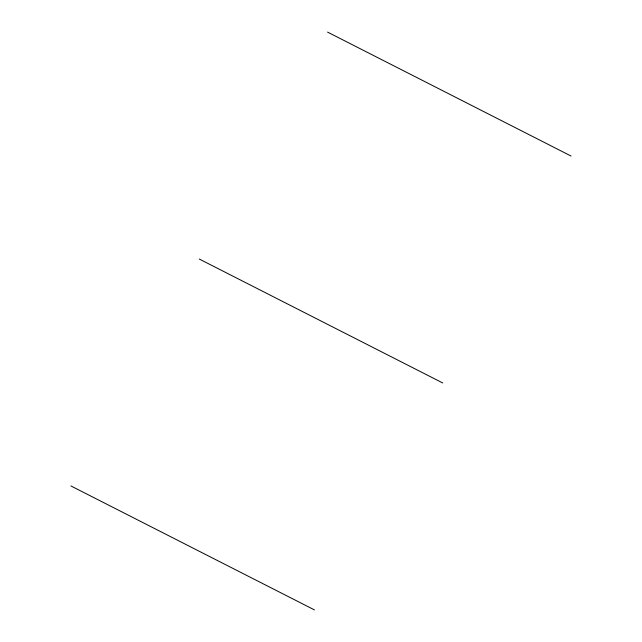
<?xml version="1.0" encoding="UTF-8"?>
<svg xmlns="http://www.w3.org/2000/svg" width="642" height="642" viewBox="0 0 642 642"><rect width="100%" height="100%" fill="white"/><g stroke="black" fill="none" stroke-linecap="round" stroke-linejoin="round"><path stroke-width="0.96" d="M327.564 32.1L571.035 156.03M199.261 259.031L442.739 382.969M70.965 485.97L314.436 609.9"/></g></svg>
